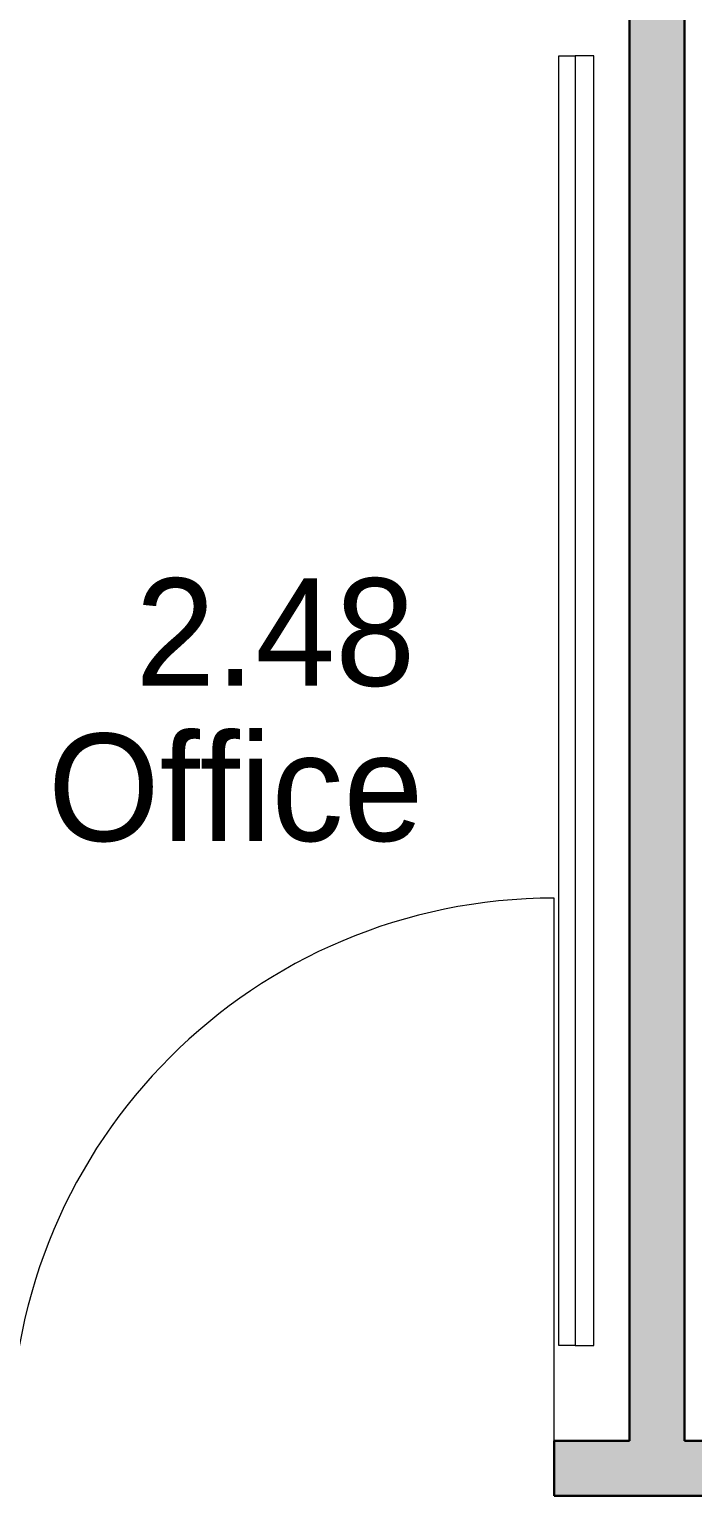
# Model space of a CAD drawing. Header units: millimetres. Extents: x 155927 to 295199, y -4084 to 97293.
# Drawn here: x 163777 to 165011, y 29806 to 32534 of the extents above; entities that cross this region are included whole.
import ezdxf

# ---------------------------------------------------------------- set-up
doc = ezdxf.new("R2010")
doc.units = ezdxf.units.MM
doc.header["$MEASUREMENT"] = 0
for name, color, linetype, lineweight in [('A-AREA-IDEN', 7, 'CONTINUOUS', 9), ('A-DOOR', 4, 'CONTINUOUS', 9), ('A-WALL-PATT', 7, 'CONTINUOUS', 9), ('I-FURN', 8, 'CONTINUOUS', 9), ('I-WALL', 7, 'CONTINUOUS', 9)]:
    doc.layers.add(name, color=color, linetype=linetype, lineweight=lineweight)
doc.styles.add('Century Gothic', font='GOTHIC.TTF', dxfattribs={"height": 200})

msp = doc.modelspace()

# ---------------------------------------------------------------- hatches: boundary and pattern name
at = {"layer": 'A-WALL-PATT'}
msp.add_hatch(color=256, dxfattribs=at).paths.add_polyline_path([(164995.7, 29907.6), (164995.7, 34245.6), (164893.7, 34245.6), (164893.7, 29907.6), (164940.9, 29907.6)], flags=0)
h = msp.add_hatch(color=256, dxfattribs=at)
h.paths.add_polyline_path([(167342.3, 29805.6), (167502.4, 29805.6), (167502.4, 29907.6), (166100.3, 29907.6), (166100.3, 29805.6)], flags=0)
h.paths.add_polyline_path([(164753.3, 29805.6), (165090.3, 29805.6), (165090.3, 29907.6), (164753.3, 29907.6)], flags=0)
h.paths.add_polyline_path([(162121.3, 29805.6), (163743.3, 29805.6), (163743.3, 29907.6), (162121.3, 29907.6)], flags=0)
h.paths.add_polyline_path([(161111.3, 29805.6), (161111.3, 29907.6), (159471.3, 29907.6), (159471.3, 29805.6), (160738.5, 29805.6)], flags=0)
h.paths.add_polyline_path([(158461.3, 29805.6), (158461.3, 29907.6), (156862.8, 29907.6), (156862.8, 29805.6), (157736.8, 29805.6)], flags=0)

# ---------------------------------------------------------------- linework, layer by layer
at = {"layer": 'A-DOOR'}
msp.add_line((164753.3, 29907.6), (164753.3, 30917.6), dxfattribs=at)
msp.add_arc((164753.3, 29907.6), 1010, 90, 180, dxfattribs=at)
at = {"layer": 'I-FURN'}
for p, q in [((164762.4, 32485.2), (164792.4, 32485.2)), ((164762.4, 30085.2), (164762.4, 32485.2)), ((164792.4, 32485.2), (164792.4, 30085.2)), ((164827.4, 32485.2), (164792.4, 32485.2)), ((164792.4, 32485.2), (164792.4, 30085.2)), ((164827.4, 30085.2), (164827.4, 32485.2)), ((164792.4, 30085.2), (164762.4, 30085.2)), ((164792.4, 30085.2), (164827.4, 30085.2))]:
    msp.add_line(p, q, dxfattribs=at)
at = {"layer": 'I-WALL', "lineweight": 30}
for p, q in [((164893.7, 34245.6), (164893.7, 29907.6)), ((164995.7, 29907.6), (164995.7, 34245.6)), ((164893.7, 29907.6), (164753.3, 29907.6)), ((164753.3, 29907.6), (164753.3, 29805.6)), ((165090.3, 29907.6), (164995.7, 29907.6)), ((164753.3, 29805.6), (165090.3, 29805.6))]:
    msp.add_line(p, q, dxfattribs=at)

# ---------------------------------------------------------------- texts
at = {"layer": 'A-AREA-IDEN', "style": 'Century Gothic'}
for s, p in [('2.48', (163974.5, 31312.7)), ('Office', (163811.8, 31023.8))]:
    msp.add_text(s, height=200, dxfattribs=at).set_placement(p)

doc.saveas('drawing.dxf')
